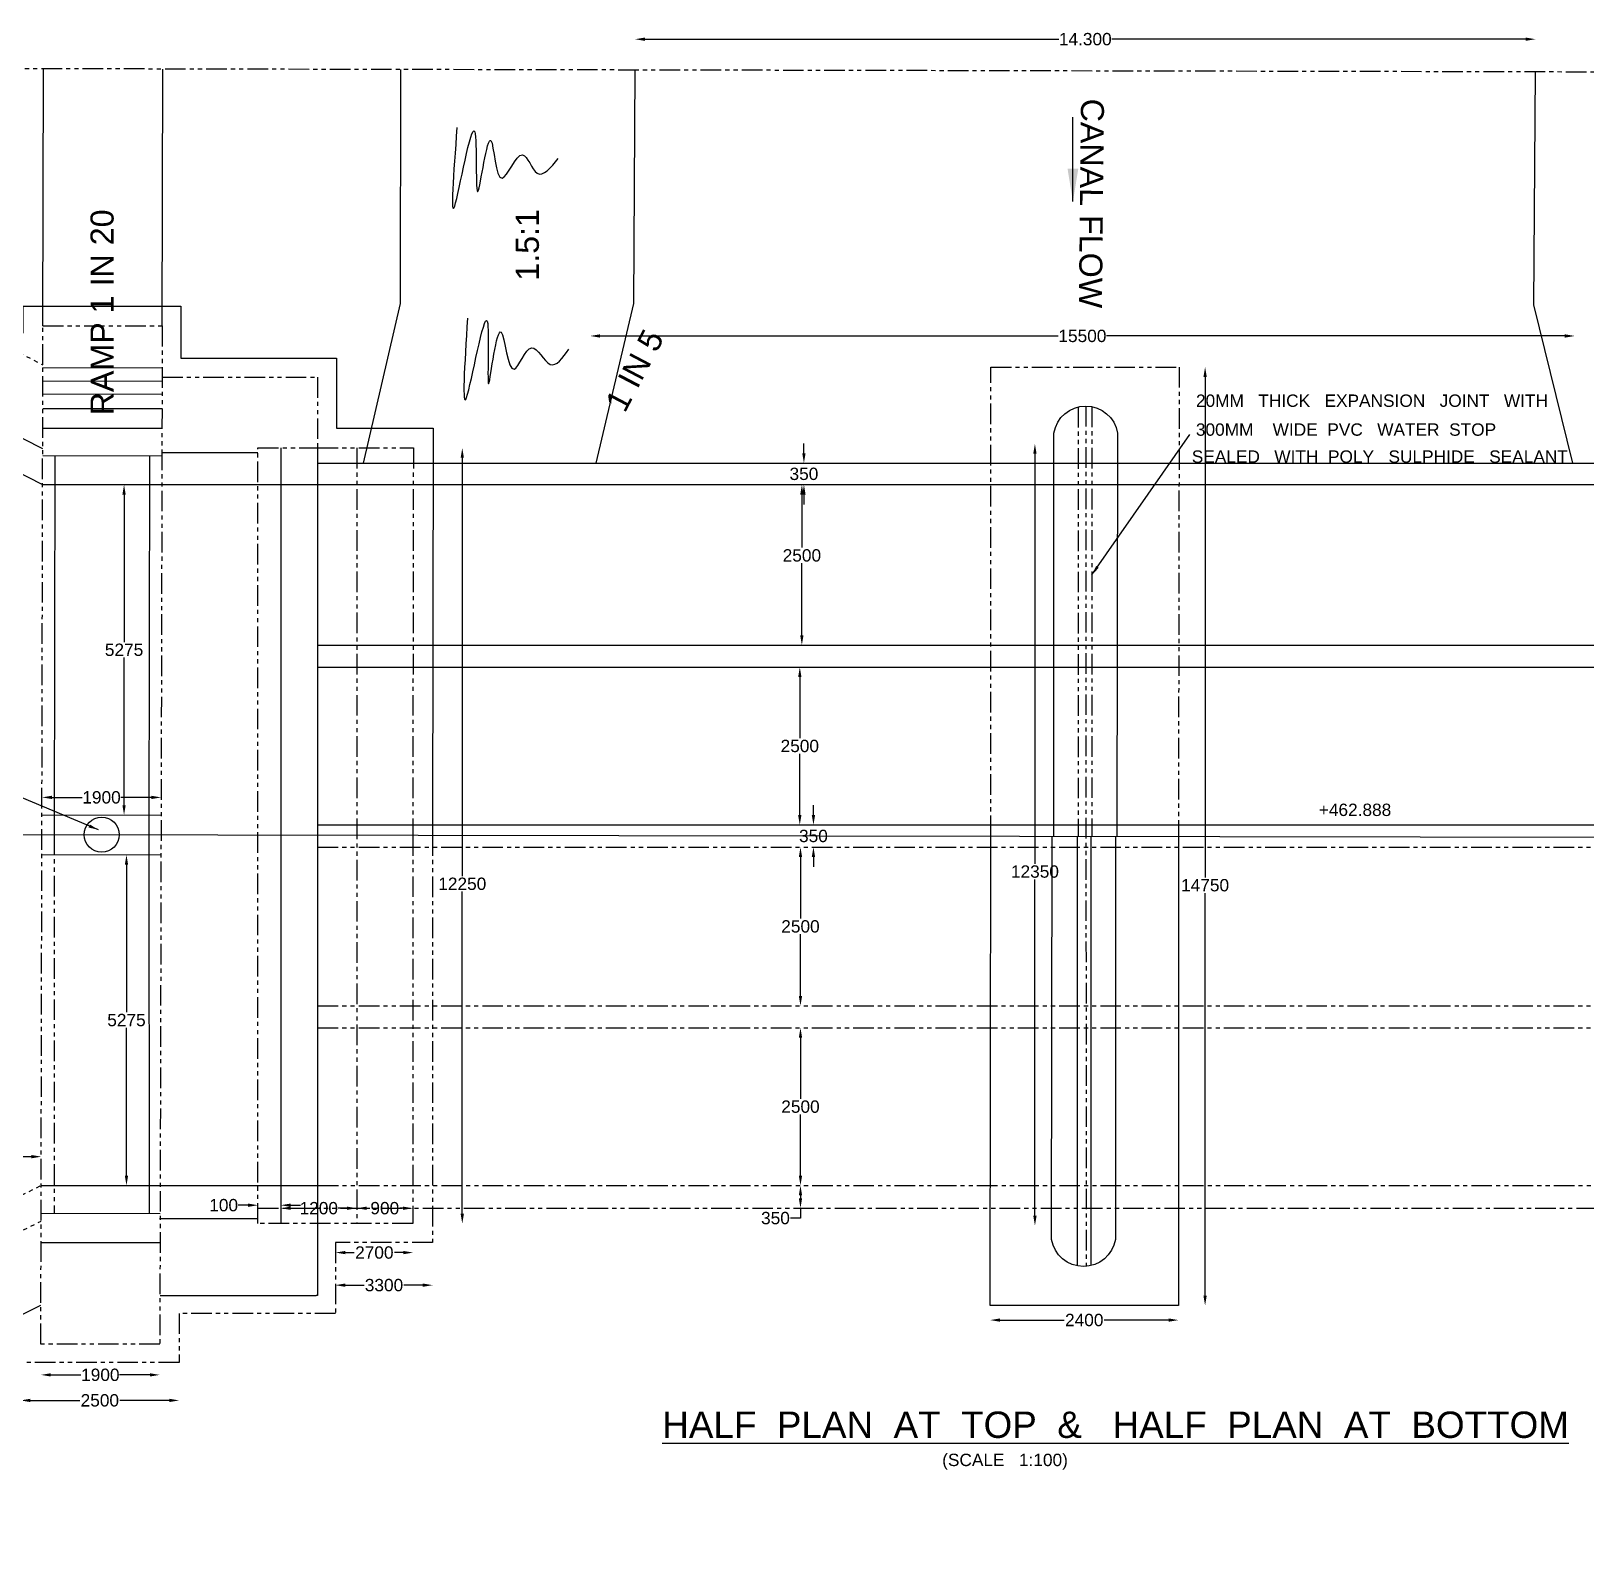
# Model space of a CAD drawing. Header units: inches. Extents: x -10 to 316, y -121 to 110.
# Drawn here: x 67.4 to 161.7, y -42.7 to 49.8 of the extents above; entities that cross this region are included whole.
import ezdxf

# ---------------------------------------------------------------- set-up
doc = ezdxf.new("R2010")
doc.units = ezdxf.units.IN
doc.header["$MEASUREMENT"] = 0
doc.linetypes.add('PHANTOM', pattern=[2.5, 1.25, -0.25, 0.25, -0.25, 0.25, -0.25])
doc.layers.add('TEXT', color=1, linetype='Continuous')
doc.styles.get("Standard").update_dxf_attribs({"font": 'arial.ttf', "height": 0.75})
doc.dimstyles.get("Standard").update_dxf_attribs({"dimtxt": 0.75, "dimasz": 0.6, "dimexe": 0.18, "dimexo": 0.0625, "dimgap": 0.09, "dimtad": 0, "dimtih": 1, "dimtoh": 1, "dimdec": 4, "dimzin": 0, "dimdsep": 46, "dimtxsty": 'Standard', "dimcen": 0.09, "dimse1": 1, "dimse2": 1, "dimadec": 0, "dimazin": 0, "dimtfac": 1, "dimtdec": 4, "dimtofl": 0, "dimtmove": 0, "dimatfit": 3, "dimfxl": 1, "dimtolj": 1, "dimtzin": 0, "dimarcsym": 0})

# ---------------------------------------------------------------- blocks, each defined once
blk = doc.blocks.new('*D45')
at = {"color": 0, "lineweight": -2, "transparency": 16777216}
for p, q in [((53.083, -18.527), (59.017, -18.527)), ((67.398, -18.527), (61.464, -18.527))]:
    blk.add_line(p, q, dxfattribs=at)
at = {"color": 0, "transparency": 16777216}
for points in [[(53.083, -18.427), (53.083, -18.627), (52.483, -18.527)], [(67.398, -18.427), (67.398, -18.627), (67.998, -18.527)]]:
    blk.add_solid(points, dxfattribs=at)
at = {"layer": 'Defpoints', "color": 0, "transparency": 16777216}
for p in [(52.483, -18.35), (67.998, -18.381), (67.998, -18.527)]:
    blk.add_point(p, dxfattribs=at)
at = {"color": 0, "transparency": 16777216, "insert": (60.241, -18.527), "char_height": 0.75, "attachment_point": 5}
blk.add_mtext('\\A1;4950', dxfattribs=at)
blk = doc.blocks.new('*D46')
at = {"color": 0, "lineweight": -2, "transparency": 16777216}
for p, q in [((73.17, -0.801), (73.17, -9.766)), ((73.17, -19.677), (73.17, -10.712))]:
    blk.add_line(p, q, dxfattribs=at)
at = {"color": 0, "transparency": 16777216}
for points in [[(73.07, -0.801), (73.27, -0.801), (73.17, -0.201)], [(73.07, -19.677), (73.27, -19.677), (73.17, -20.277)]]:
    blk.add_solid(points, dxfattribs=at)
at = {"layer": 'Defpoints', "color": 0, "transparency": 16777216}
for p in [(73.17, -0.201), (73.17, -20.277), (73.17, -20.277)]:
    blk.add_point(p, dxfattribs=at)
at = {"color": 0, "transparency": 16777216, "insert": (73.17, -10.239), "char_height": 0.75, "attachment_point": 5}
blk.add_mtext('\\A1;5275', dxfattribs=at)
blk = doc.blocks.new('*D47')
at = {"color": 0, "lineweight": -2, "transparency": 16777216}
for p, q in [((68.643, 3.276), (70.484, 3.276)), ((74.672, 3.276), (72.831, 3.276))]:
    blk.add_line(p, q, dxfattribs=at)
at = {"color": 0, "transparency": 16777216}
for points in [[(68.643, 3.376), (68.643, 3.176), (68.043, 3.276)], [(74.672, 3.376), (74.672, 3.176), (75.272, 3.276)]]:
    blk.add_solid(points, dxfattribs=at)
at = {"layer": 'Defpoints', "color": 0, "transparency": 16777216}
for p in [(68.043, 3.294), (75.272, 3.276), (75.272, 3.276)]:
    blk.add_point(p, dxfattribs=at)
at = {"color": 0, "transparency": 16777216, "insert": (71.657, 3.276), "char_height": 0.75, "attachment_point": 5}
blk.add_mtext('\\A1;1900', dxfattribs=at)
blk = doc.blocks.new('*D48')
at = {"color": 0, "lineweight": -2, "transparency": 16777216}
for p, q in [((73.024, 21.659), (73.024, 12.704)), ((73.024, 2.804), (73.024, 11.758))]:
    blk.add_line(p, q, dxfattribs=at)
at = {"color": 0, "transparency": 16777216}
for points in [[(72.924, 21.659), (73.124, 21.659), (73.024, 22.259)], [(72.924, 2.804), (73.124, 2.804), (73.024, 2.204)]]:
    blk.add_solid(points, dxfattribs=at)
at = {"layer": 'Defpoints', "color": 0, "transparency": 16777216}
for p in [(73.263, 22.259), (73.024, 2.204), (73.215, 2.204)]:
    blk.add_point(p, dxfattribs=at)
at = {"color": 0, "transparency": 16777216, "insert": (73.024, 12.231), "char_height": 0.75, "attachment_point": 5}
blk.add_mtext('\\A1;5275', dxfattribs=at)
blk = doc.blocks.new('*D57')
at = {"color": 0, "lineweight": -2, "transparency": 16777216}
for p, q in [((68.575, -31.77), (70.411, -31.77)), ((74.593, -31.77), (72.757, -31.77))]:
    blk.add_line(p, q, dxfattribs=at)
at = {"color": 0, "transparency": 16777216}
for points in [[(68.575, -31.67), (68.575, -31.87), (67.975, -31.77)], [(74.593, -31.67), (74.593, -31.87), (75.193, -31.77)]]:
    blk.add_solid(points, dxfattribs=at)
at = {"layer": 'Defpoints', "color": 0, "transparency": 16777216}
for p in [(67.975, -29.903), (75.193, -29.92), (75.193, -31.77)]:
    blk.add_point(p, dxfattribs=at)
at = {"color": 0, "transparency": 16777216, "insert": (71.584, -31.77), "char_height": 0.75, "attachment_point": 5}
blk.add_mtext('\\A1;1900', dxfattribs=at)
blk = doc.blocks.new('*D58')
at = {"color": 0, "lineweight": -2, "transparency": 16777216}
for p, q in [((67.342, -33.319), (70.339, -33.319)), ((75.766, -33.319), (72.769, -33.319))]:
    blk.add_line(p, q, dxfattribs=at)
at = {"color": 0, "transparency": 16777216}
for points in [[(67.342, -33.219), (67.342, -33.419), (66.742, -33.319)], [(75.766, -33.219), (75.766, -33.419), (76.366, -33.319)]]:
    blk.add_solid(points, dxfattribs=at)
at = {"layer": 'Defpoints', "color": 0, "transparency": 16777216}
for p in [(66.742, -31.019), (76.366, -31.019), (76.366, -33.319)]:
    blk.add_point(p, dxfattribs=at)
at = {"color": 0, "transparency": 16777216, "insert": (71.554, -33.319), "char_height": 0.75, "attachment_point": 5}
blk.add_mtext('\\A1;2500', dxfattribs=at)
blk = doc.blocks.new('*D59')
at = {"color": 0, "lineweight": -2, "transparency": 16777216}
for p, q in [((80.549, -21.473), (79.949, -21.473)), ((83.129, -21.473), (83.729, -21.473))]:
    blk.add_line(p, q, dxfattribs=at)
at = {"color": 0, "transparency": 16777216}
for points in [[(80.549, -21.373), (80.549, -21.573), (81.149, -21.473)], [(83.129, -21.373), (83.129, -21.573), (82.529, -21.473)]]:
    blk.add_solid(points, dxfattribs=at)
at = {"layer": 'Defpoints', "color": 0, "transparency": 16777216}
for p in [(81.149, -21.657), (82.529, -21.473), (82.529, -21.657)]:
    blk.add_point(p, dxfattribs=at)
at = {"color": 0, "transparency": 16777216, "insert": (79.067, -21.473), "char_height": 0.75, "attachment_point": 5}
blk.add_mtext('\\A1;100', dxfattribs=at)
blk = doc.blocks.new('*D60')
at = {"color": 0, "lineweight": -2, "transparency": 16777216}
for p, q in [((83.129, -21.657), (83.665, -21.657)), ((86.549, -21.657), (86.012, -21.657))]:
    blk.add_line(p, q, dxfattribs=at)
at = {"color": 0, "transparency": 16777216}
for points in [[(83.129, -21.557), (83.129, -21.757), (82.529, -21.657)], [(86.549, -21.557), (86.549, -21.757), (87.149, -21.657)]]:
    blk.add_solid(points, dxfattribs=at)
at = {"layer": 'Defpoints', "color": 0, "transparency": 16777216}
for p in [(82.529, -21.657), (87.149, -21.657), (87.149, -21.657)]:
    blk.add_point(p, dxfattribs=at)
at = {"color": 0, "transparency": 16777216, "insert": (84.839, -21.657), "char_height": 0.75, "attachment_point": 5}
blk.add_mtext('\\A1;1200', dxfattribs=at)
blk = doc.blocks.new('*D61')
at = {"color": 0, "lineweight": -2, "transparency": 16777216}
for p, q in [((87.749, -21.657), (87.928, -21.657)), ((89.941, -21.657), (89.762, -21.657))]:
    blk.add_line(p, q, dxfattribs=at)
at = {"color": 0, "transparency": 16777216}
for points in [[(87.749, -21.557), (87.749, -21.757), (87.149, -21.657)], [(89.941, -21.557), (89.941, -21.757), (90.541, -21.657)]]:
    blk.add_solid(points, dxfattribs=at)
at = {"layer": 'Defpoints', "color": 0, "transparency": 16777216}
for p in [(90.541, -21.657), (90.541, -21.657), (87.149, -21.837)]:
    blk.add_point(p, dxfattribs=at)
at = {"color": 0, "transparency": 16777216, "insert": (88.845, -21.657), "char_height": 0.75, "attachment_point": 5}
blk.add_mtext('\\A1;900', dxfattribs=at)
blk = doc.blocks.new('*D62')
at = {"color": 0, "lineweight": -2, "transparency": 16777216}
for p, q in [((86.448, -24.348), (86.995, -24.348)), ((89.971, -24.348), (89.425, -24.348))]:
    blk.add_line(p, q, dxfattribs=at)
at = {"color": 0, "transparency": 16777216}
for points in [[(86.448, -24.248), (86.448, -24.448), (85.848, -24.348)], [(89.971, -24.248), (89.971, -24.448), (90.571, -24.348)]]:
    blk.add_solid(points, dxfattribs=at)
at = {"layer": 'Defpoints', "color": 0, "transparency": 16777216}
for p in [(85.848, -24.281), (90.571, -23.737), (90.571, -24.348)]:
    blk.add_point(p, dxfattribs=at)
at = {"color": 0, "transparency": 16777216, "insert": (88.21, -24.348), "char_height": 0.75, "attachment_point": 5}
blk.add_mtext('\\A1;2700', dxfattribs=at)
blk = doc.blocks.new('*D63')
at = {"color": 0, "lineweight": -2, "transparency": 16777216}
for p, q in [((86.448, -26.325), (87.589, -26.325)), ((91.146, -26.325), (90.006, -26.325))]:
    blk.add_line(p, q, dxfattribs=at)
at = {"color": 0, "transparency": 16777216}
for points in [[(86.448, -26.225), (86.448, -26.425), (85.848, -26.325)], [(91.146, -26.225), (91.146, -26.425), (91.746, -26.325)]]:
    blk.add_solid(points, dxfattribs=at)
at = {"layer": 'Defpoints', "color": 0, "transparency": 16777216}
for p in [(91.746, -23.737), (85.848, -26.28), (91.746, -26.325)]:
    blk.add_point(p, dxfattribs=at)
at = {"color": 0, "transparency": 16777216, "insert": (88.797, -26.325), "char_height": 0.75, "attachment_point": 5}
blk.add_mtext('\\A1;3300', dxfattribs=at)
blk = doc.blocks.new('*D64')
at = {"color": 0, "lineweight": -2, "transparency": 16777216}
for p, q in [((93.547, 23.888), (93.547, -1.497)), ((93.547, -21.992), (93.547, -2.443))]:
    blk.add_line(p, q, dxfattribs=at)
at = {"color": 0, "transparency": 16777216}
for points in [[(93.447, 23.888), (93.647, 23.888), (93.547, 24.488)], [(93.447, -21.992), (93.647, -21.992), (93.547, -22.592)]]:
    blk.add_solid(points, dxfattribs=at)
at = {"layer": 'Defpoints', "color": 0, "transparency": 16777216}
for p in [(90.526, 24.488), (90.526, -22.592), (93.547, -22.592)]:
    blk.add_point(p, dxfattribs=at)
at = {"color": 0, "transparency": 16777216, "insert": (93.547, -1.97), "char_height": 0.75, "attachment_point": 5}
blk.add_mtext('\\A1;12250', dxfattribs=at)
blk = doc.blocks.new('*D65')
at = {"color": 0, "lineweight": -2, "transparency": 16777216}
for p, q in [((114.278, 24.156), (114.278, 24.756)), ((114.278, 21.659), (114.278, 21.059))]:
    blk.add_line(p, q, dxfattribs=at)
at = {"color": 0, "transparency": 16777216}
for points in [[(114.178, 24.156), (114.378, 24.156), (114.278, 23.556)], [(114.178, 21.659), (114.378, 21.659), (114.278, 22.259)]]:
    blk.add_solid(points, dxfattribs=at)
at = {"layer": 'Defpoints', "color": 0, "transparency": 16777216}
for p in [(114.278, 23.556), (114.278, 22.259), (114.278, 22.259)]:
    blk.add_point(p, dxfattribs=at)
at = {"color": 0, "transparency": 16777216, "insert": (114.278, 22.908), "char_height": 0.75, "attachment_point": 5}
blk.add_mtext('\\A1;350', dxfattribs=at)
blk = doc.blocks.new('*D66')
at = {"color": 0, "lineweight": -2, "transparency": 16777216}
for p, q in [((114.154, 21.659), (114.154, 18.433)), ((114.154, 13.116), (114.154, 17.487))]:
    blk.add_line(p, q, dxfattribs=at)
at = {"color": 0, "transparency": 16777216}
for points in [[(114.054, 21.659), (114.254, 21.659), (114.154, 22.259)], [(114.054, 13.116), (114.254, 13.116), (114.154, 12.516)]]:
    blk.add_solid(points, dxfattribs=at)
at = {"layer": 'Defpoints', "color": 0, "transparency": 16777216}
for p in [(117.76, 22.259), (114.154, 12.516), (117.76, 12.516)]:
    blk.add_point(p, dxfattribs=at)
at = {"color": 0, "transparency": 16777216, "insert": (114.154, 17.96), "char_height": 0.75, "attachment_point": 5}
blk.add_mtext('\\A1;2500', dxfattribs=at)
blk = doc.blocks.new('*D67')
at = {"color": 0, "lineweight": -2, "transparency": 16777216}
for p, q in [((114.027, 10.583), (114.027, 6.867)), ((114.027, 2.206), (114.027, 5.922))]:
    blk.add_line(p, q, dxfattribs=at)
at = {"color": 0, "transparency": 16777216}
for points in [[(113.927, 10.583), (114.127, 10.583), (114.027, 11.183)], [(113.927, 2.206), (114.127, 2.206), (114.027, 1.606)]]:
    blk.add_solid(points, dxfattribs=at)
at = {"layer": 'Defpoints', "color": 0, "transparency": 16777216}
for p in [(114.027, 11.183), (114.027, 1.606), (114.027, 1.606)]:
    blk.add_point(p, dxfattribs=at)
at = {"color": 0, "transparency": 16777216, "insert": (114.027, 6.395), "char_height": 0.75, "attachment_point": 5}
blk.add_mtext('\\A1;2500', dxfattribs=at)
blk = doc.blocks.new('*D68')
at = {"color": 0, "lineweight": -2, "transparency": 16777216}
for p, q in [((114.855, 2.206), (114.855, 2.806)), ((114.855, -0.34), (114.855, -0.94))]:
    blk.add_line(p, q, dxfattribs=at)
at = {"color": 0, "transparency": 16777216}
for points in [[(114.755, 2.206), (114.955, 2.206), (114.855, 1.606)], [(114.755, -0.34), (114.955, -0.34), (114.855, 0.26)]]:
    blk.add_solid(points, dxfattribs=at)
at = {"layer": 'Defpoints', "color": 0, "transparency": 16777216}
for p in [(114.855, 1.606), (114.855, 0.26), (114.855, 0.26)]:
    blk.add_point(p, dxfattribs=at)
at = {"color": 0, "transparency": 16777216, "insert": (114.855, 0.933), "char_height": 0.75, "attachment_point": 5}
blk.add_mtext('\\A1;350', dxfattribs=at)
blk = doc.blocks.new('*D69')
at = {"color": 0, "lineweight": -2, "transparency": 16777216}
for p, q in [((114.068, -0.34), (114.068, -4.082)), ((114.068, -8.77), (114.068, -5.028))]:
    blk.add_line(p, q, dxfattribs=at)
at = {"color": 0, "transparency": 16777216}
for points in [[(113.968, -0.34), (114.168, -0.34), (114.068, 0.26)], [(113.968, -8.77), (114.168, -8.77), (114.068, -9.37)]]:
    blk.add_solid(points, dxfattribs=at)
at = {"layer": 'Defpoints', "color": 0, "transparency": 16777216}
for p in [(114.068, 0.26), (114.068, -9.37), (114.068, -9.37)]:
    blk.add_point(p, dxfattribs=at)
at = {"color": 0, "transparency": 16777216, "insert": (114.068, -4.555), "char_height": 0.75, "attachment_point": 5}
blk.add_mtext('\\A1;2500', dxfattribs=at)
blk = doc.blocks.new('*D70')
at = {"color": 0, "lineweight": -2, "transparency": 16777216}
for p, q in [((114.068, -11.312), (114.068, -15.021)), ((114.068, -19.677), (114.068, -15.967))]:
    blk.add_line(p, q, dxfattribs=at)
at = {"color": 0, "transparency": 16777216}
for points in [[(113.968, -11.312), (114.168, -11.312), (114.068, -10.712)], [(113.968, -19.677), (114.168, -19.677), (114.068, -20.277)]]:
    blk.add_solid(points, dxfattribs=at)
at = {"layer": 'Defpoints', "color": 0, "transparency": 16777216}
for p in [(114.068, -10.712), (114.068, -20.277), (114.068, -20.277)]:
    blk.add_point(p, dxfattribs=at)
at = {"color": 0, "transparency": 16777216, "insert": (114.068, -15.494), "char_height": 0.75, "attachment_point": 5}
blk.add_mtext('\\A1;2500', dxfattribs=at)
blk = doc.blocks.new('*D71')
at = {"color": 0, "lineweight": -2, "transparency": 16777216}
for p, q in [((114.068, -20.877), (114.068, -21.057)), ((114.068, -21.657), (114.068, -22.257)), ((114.068, -22.257), (113.468, -22.257))]:
    blk.add_line(p, q, dxfattribs=at)
at = {"color": 0, "transparency": 16777216}
for points in [[(113.968, -20.877), (114.168, -20.877), (114.068, -20.277)], [(113.968, -21.057), (114.168, -21.057), (114.068, -21.657)]]:
    blk.add_solid(points, dxfattribs=at)
at = {"layer": 'Defpoints', "color": 0, "transparency": 16777216}
for p in [(114.068, -20.277), (114.068, -21.657), (114.068, -21.657)]:
    blk.add_point(p, dxfattribs=at)
at = {"color": 0, "transparency": 16777216, "insert": (112.551, -22.257), "char_height": 0.75, "attachment_point": 5}
blk.add_mtext('\\A1;350', dxfattribs=at)
blk = doc.blocks.new('*D72')
at = {"color": 0, "lineweight": -2, "transparency": 16777216}
for p, q in [((126.171, -28.444), (130.072, -28.444)), ((136.403, -28.444), (132.502, -28.444))]:
    blk.add_line(p, q, dxfattribs=at)
at = {"color": 0, "transparency": 16777216}
for points in [[(126.171, -28.344), (126.171, -28.544), (125.571, -28.444)], [(136.403, -28.344), (136.403, -28.544), (137.003, -28.444)]]:
    blk.add_solid(points, dxfattribs=at)
at = {"layer": 'Defpoints', "color": 0, "transparency": 16777216}
for p in [(125.571, -27.561), (137.003, -27.561), (137.003, -28.444)]:
    blk.add_point(p, dxfattribs=at)
at = {"color": 0, "transparency": 16777216, "insert": (131.287, -28.444), "char_height": 0.75, "attachment_point": 5}
blk.add_mtext('\\A1;2400', dxfattribs=at)
blk = doc.blocks.new('*D73')
at = {"color": 0, "lineweight": -2, "transparency": 16777216}
for p, q in [((128.295, 24.135), (128.295, -0.754)), ((128.295, -22.117), (128.295, -1.701))]:
    blk.add_line(p, q, dxfattribs=at)
at = {"color": 0, "transparency": 16777216}
for points in [[(128.195, 24.135), (128.395, 24.135), (128.295, 24.735)], [(128.195, -22.117), (128.395, -22.117), (128.295, -22.717)]]:
    blk.add_solid(points, dxfattribs=at)
at = {"layer": 'Defpoints', "color": 0, "transparency": 16777216}
for p in [(130.918, 24.735), (128.295, -22.717), (130.873, -22.717)]:
    blk.add_point(p, dxfattribs=at)
at = {"color": 0, "transparency": 16777216, "insert": (128.295, -1.227), "char_height": 0.75, "attachment_point": 5}
blk.add_mtext('\\A1;12350', dxfattribs=at)
blk = doc.blocks.new('*D74')
at = {"color": 0, "lineweight": -2, "transparency": 16777216}
for p, q in [((138.62, 28.797), (138.62, -1.583)), ((138.62, -26.961), (138.62, -2.529))]:
    blk.add_line(p, q, dxfattribs=at)
at = {"color": 0, "transparency": 16777216}
for points in [[(138.52, 28.797), (138.72, 28.797), (138.62, 29.397)], [(138.52, -26.961), (138.72, -26.961), (138.62, -27.561)]]:
    blk.add_solid(points, dxfattribs=at)
at = {"layer": 'Defpoints', "color": 0, "transparency": 16777216}
for p in [(137.049, 29.397), (137.003, -27.561), (138.62, -27.561)]:
    blk.add_point(p, dxfattribs=at)
at = {"color": 0, "transparency": 16777216, "insert": (138.62, -2.056), "char_height": 0.75, "attachment_point": 5}
blk.add_mtext('\\A1;14750', dxfattribs=at)
blk = doc.blocks.new('*D99')
at = {"layer": 'Defpoints', "color": 0, "transparency": 16777216}
for p in [(101.302, 31.326), (161.049, 31.326), (161.049, 31.28)]:
    blk.add_point(p, dxfattribs=at)
at = {"layer": 'TEXT', "color": 0, "lineweight": -2, "transparency": 16777216}
for p, q in [((101.902, 31.28), (129.711, 31.28)), ((160.449, 31.28), (132.641, 31.28))]:
    blk.add_line(p, q, dxfattribs=at)
at = {"layer": 'TEXT', "color": 0, "transparency": 16777216}
for points in [[(101.902, 31.38), (101.902, 31.18), (101.302, 31.28)], [(160.449, 31.38), (160.449, 31.18), (161.049, 31.28)]]:
    blk.add_solid(points, dxfattribs=at)
at = {"layer": 'TEXT', "color": 0, "transparency": 16777216, "insert": (131.176, 31.28), "char_height": 0.75, "attachment_point": 5}
blk.add_mtext('\\A1;15500', dxfattribs=at)
blk = doc.blocks.new('*D107')
at = {"layer": 'Defpoints', "color": 0, "transparency": 16777216}
for p in [(158.669, 49.29), (104.031, 47.419), (158.669, 47.303)]:
    blk.add_point(p, dxfattribs=at)
at = {"layer": 'TEXT', "color": 0, "lineweight": -2, "transparency": 16777216}
for p, q in [((104.631, 49.29), (129.74, 49.29)), ((158.069, 49.29), (132.96, 49.29))]:
    blk.add_line(p, q, dxfattribs=at)
at = {"layer": 'TEXT', "color": 0, "transparency": 16777216}
for points in [[(104.631, 49.39), (104.631, 49.19), (104.031, 49.29)], [(158.069, 49.39), (158.069, 49.19), (158.669, 49.29)]]:
    blk.add_solid(points, dxfattribs=at)
at = {"layer": 'TEXT', "color": 0, "transparency": 16777216, "insert": (131.35, 49.29), "char_height": 0.75, "attachment_point": 5}
blk.add_mtext('\\A1;14.300', dxfattribs=at)

msp = doc.modelspace()

# ---------------------------------------------------------------- linework, layer by layer
at = {"color": 0, "linetype": 'PHANTOM'}
for points in [[(187.17591, 28.78333), (187.17591, 35.61466), (206.75847, 35.61466), (206.75847, 47.20117), (25.99824, 47.58444)], [(25.85515, -40.30394), (52.45772, -40.30394), (52.55523, 43.66033), (59.14021, 43.66033), (59.14021, 34.22498), (68.09639, 29.52481), (68.09639, 31.88817), (75.33983, 31.88817), (75.19353, -29.90252), (67.97465, -29.90252), (68.09639, 29.52481)], [(125.6167, 0.92689), (125.6167, 29.39655), (137.04868, 29.39655), (137.00268, 0.90851)], [(75.33247, 28.7807), (84.76561, 28.7807), (84.76561, 24.48808), (90.57915, 24.48808), (90.5412, 0.98353)], [(130.91753, 26.97288), (130.91753, 0.91833)], [(131.37848, 27.02784), (131.40276, -25.18574)], [(131.74655, 26.99297), (131.74655, 0.91699)], [(90.5412, 0.98353), (90.5412, -22.59165), (81.14919, -22.59165), (81.14919, 24.48808), (84.76561, 24.48808)], [(87.14892, 24.48808), (87.14892, -22.59165)], [(91.74642, 0.98158), (91.74642, -23.73706), (85.84831, -23.73706), (85.84831, -28.03613), (76.36594, -28.03613), (76.36594, -31.01892), (66.74196, -31.01892), (66.74196, -29.43433), (60.08294, -32.75767), (60.08294, -42.69517), (51.33539, -42.69517), (51.35251, -27.94856)], [(68.7874, 1.01866), (68.78586, -21.95795)], [(84.76561, 0.25994), (177.75948, 0.25994)], [(84.76561, -9.36991), (177.73917, -9.36991)], [(84.76561, -10.71202), (177.73634, -10.71202)], [(52.47207, -27.94986), (67.99437, -20.27676)], [(84.77895, -20.27676), (177.71617, -20.27676)], [(81.14919, -21.65699), (177.71326, -21.65699)], [(54.3706, -41.53284), (54.3706, -29.18139), (67.98994, -22.44244)]]:
    msp.add_lwpolyline(points, dxfattribs=at)
at = {"color": 0}
for points in [[(68.09639, 31.88817), (68.12948, 47.49511)], [(75.33983, 31.88817), (75.37289, 47.47975)], [(87.55265, 23.55634), (89.79074, 33.24304), (89.82087, 47.44912)], [(101.66991, 23.55634), (103.94668, 33.25499), (104.03127, 47.41899)], [(160.93433, 23.55634), (158.5711, 33.1733), (158.66918, 47.30313)], [(51.46734, 29.36951), (51.46734, 44.85169), (60.29275, 44.85169), (60.29275, 34.85644), (66.89424, 31.47769), (66.89424, 33.08459), (76.47235, 33.08459), (76.47235, 29.9359), (85.92193, 29.9359), (85.92193, 25.6925), (91.78632, 25.6925), (91.74642, 0.98158)], [(68.08597, 24.43865), (54.48738, 31.34947), (54.48738, 43.66033)], [(52.5396, 30.20331), (68.0815, 22.25874)], [(68.08854, 29.35665), (75.32512, 29.33951)], [(68.08854, 28.55592), (75.32512, 28.53879)], [(68.08854, 27.76262), (75.32512, 27.74548)], [(68.08854, 26.88775), (75.32512, 26.87062)], [(68.08854, 25.69408), (75.32512, 25.67695)], [(75.32112, 23.98644), (68.08507, 24.00127)], [(68.8245, 23.99975), (68.7874, 1.01866)], [(74.57322, 23.98798), (74.53611, 1.00937)], [(75.32163, 24.20256), (81.14919, 24.20256)], [(82.52855, 24.48808), (82.52855, -22.59165)], [(84.76561, 24.48808), (84.76561, -22.59165)], [(84.76561, 23.55634), (177.8086, 23.55634)], [(68.0815, 22.25874), (177.80586, 22.25874)], [(84.76561, 12.51591), (177.78532, 12.51591)], [(84.76561, 11.18313), (177.78251, 11.18313)], [(42.22524, 1.06155), (261.09216, 0.70814), (261.09216, 2.4769)], [(68.04045, 2.21615), (75.26953, 2.19904)], [(74.53611, 1.00937), (74.54054, -21.97158)], [(84.76561, 1.60597), (177.76231, 1.60597)], [(137.00268, 0.90851), (137.00268, -27.56116), (125.5707, -27.56116), (125.6167, 0.92689)], [(130.87283, -25.15757), (130.87283, 0.91841)], [(131.70185, -25.13748), (131.70185, 0.91707)], [(68.03552, -0.18885), (75.26384, -0.20597)], [(67.99437, -20.27676), (84.77895, -20.27676)], [(67.99093, -21.95607), (75.2123, -21.97317)], [(67.98727, -23.74333), (75.20812, -23.73939)], [(52.45772, -40.30394), (52.45772, -41.53284), (58.99737, -41.53284), (58.99737, -32.05058), (67.97948, -27.54467)]]:
    msp.add_lwpolyline(points, dxfattribs=at)
for points in [[(129.44437, 0.92071), (129.44437, 25.38724, -0.84824651), (133.31258, 25.38724), (133.27306, 0.91453)], [(133.175, 0.91469), (133.175, -23.55184, -0.84824651), (129.3068, -23.55184), (129.34631, 0.92087)]]:
    msp.add_lwpolyline(points, format="xyb", dxfattribs=at)
msp.add_circle((71.6709, 1.014), 1.06131, dxfattribs=at)
for points in [[(93.22279, 43.93906), (93.08621, 39.16182), (94.30026, 43.66607), (94.49754, 40.05661), (95.28668, 43.13527), (95.95885, 40.85176), (97.20088, 42.27031), (98.09326, 41.15946), (99.37453, 42.05768)], [(93.8663, 32.35429), (93.80436, 27.5466), (95.06384, 32.16858), (95.15675, 28.39259), (95.91037, 31.5083), (96.69496, 29.25921), (97.75829, 30.55914), (98.87323, 29.5584), (100.01915, 30.47661)]]:
    msp.add_spline(points, degree=3, dxfattribs=at)
at = {"layer": 'TEXT', "color": 0}
for points in [[(75.17865, -22.28581), (81.08865, -22.28581)], [(84.76561, -22.59165), (84.76561, -26.96079), (84.68862, -26.96079)], [(75.22285, -26.96079), (84.68862, -26.96079)]]:
    msp.add_lwpolyline(points, dxfattribs=at)

# ---------------------------------------------------------------- texts
for s, rotation, p in [('CANAL FLOW', 269.4186161, (131.08929, 45.68827)), ('RAMP 1 IN 20', 90, (72.38934, 26.46178)), ('1.5:1', 90, (98.19432, 34.63518)), ('1 IN 5', 62.2872029, (103.40527, 26.55373))]:
    msp.add_text(s, height=1.4, rotation=rotation, dxfattribs=at).set_placement(p)
for s, height, p in [('20MM   THICK   EXPANSION   JOINT   WITH', 0.75, (138.06713, 26.97803)), ('300MM    WIDE  PVC   WATER  STOP', 0.75, (138.06194, 25.22474)), ('SEALED   WITH  POLY   SULPHIDE   SEALANT', 0.75, (137.81314, 23.5845)), ('+462.888', 0.75, (145.518, 2.14789)), ('%%UHALF  PLAN  AT  TOP  &   HALF  PLAN  AT  BOTTOM', 1.6, (105.683, -35.59521)), ('(SCALE   1:100)', 0.75, (122.66727, -37.30453))]:
    msp.add_text(s, height=height, dxfattribs=at).set_placement(p)

# ---------------------------------------------------------------- dimensions: what is measured, and where the dimension line sits
at = {"color": 0}
for base, p1, p2, text, picture, middle in [((138.61966, -27.56116), (137.04868, 29.39655), (137.00268, -27.56116), '14750', '*D74', (138.61966, -2.05593)), ((128.29518, -22.71661), (130.91753, 24.735), (130.87283, -22.71661), '12350', '*D73', (128.29518, -1.22732)), ((93.5469, -22.59165), (90.52591, 24.48808), (90.52591, -22.59165), '12250', '*D64', (93.5469, -1.96992)), ((114.15363, 12.51591), (117.76012, 22.25874), (117.76012, 12.51591), '2500', '*D66', (114.15363, 17.95969))]:
    dim = msp.add_linear_dim(base=base, p1=p1, p2=p2, angle=90, text=text, dimstyle='Standard', dxfattribs=at)
    dim.commit()
    dim.dimension.update_dxf_attribs({"geometry": picture, "text_midpoint": middle, "dimtype": 160})
for base, p1, p2, text, picture, middle in [((114.27764, 22.25874), (114.27764, 23.55634), (114.27764, 22.25874), '350', '*D65', (114.27764, 22.90754)), ((73.02434, 2.2039), (73.26286, 22.25874), (73.21537, 2.2039), '5275', '*D48', (73.02434, 12.23132)), ((114.02714, 1.60597), (114.02714, 11.18313), (114.02714, 1.60597), '2500', '*D67', (114.02714, 6.39455)), ((114.85518, 0.25994), (114.85518, 1.60597), (114.85518, 0.25994), '350', '*D68', (114.85518, 0.93296)), ((114.06755, -9.36991), (114.06755, 0.25994), (114.06755, -9.36991), '2500', '*D69', (114.06755, -4.55498)), ((73.1698, -20.27676), (73.1698, -0.20101), (73.1698, -20.27676), '5275', '*D46', (73.1698, -10.23889)), ((114.06755, -20.27676), (114.06755, -10.71202), (114.06755, -20.27676), '2500', '*D70', (114.06755, -15.49439)), ((114.06755, -21.65699), (114.06755, -20.27676), (114.06755, -21.65699), '350', '*D71', (112.55056, -22.25699))]:
    dim = msp.add_linear_dim(base=base, p1=p1, p2=p2, angle=90, text=text, dimstyle='Standard', dxfattribs=at)
    dim.commit()
    dim.dimension.update_dxf_attribs({"geometry": picture, "text_midpoint": middle})
for base, p1, p2, text, picture, middle in [((75.27209, 3.27643), (68.04265, 3.29354), (75.27209, 3.27643), '1900', '*D47', (71.65737, 3.27643)), ((67.99825, -18.52668), (52.48322, -18.34963), (67.99825, -18.38142), '4950', '*D45', (60.24074, -18.52668)), ((87.14892, -21.65699), (82.52855, -21.65699), (87.14892, -21.65699), '1200', '*D60', (84.83874, -21.65699)), ((90.5412, -21.65699), (87.14892, -21.83699), (90.5412, -21.65699), '900', '*D61', (88.84506, -21.65699)), ((90.57088, -24.34804), (85.84831, -24.28065), (90.57088, -23.73706), '2700', '*D62', (88.20959, -24.34804)), ((91.74642, -26.3248), (85.84831, -26.27988), (91.74642, -23.73706), '3300', '*D63', (88.79736, -26.3248)), ((137.00268, -28.44377), (125.5707, -27.56116), (137.00268, -27.56116), '2400', '*D72', (131.28669, -28.44377)), ((75.19349, -31.76961), (67.97465, -29.90252), (75.19349, -29.91961), '1900', '*D57', (71.58407, -31.76961)), ((76.36594, -33.31868), (66.74196, -31.01892), (76.36594, -31.01892), '2500', '*D58', (71.55395, -33.31868))]:
    dim = msp.add_linear_dim(base=base, p1=p1, p2=p2, text=text, dimstyle='Standard', dxfattribs=at)
    dim.commit()
    dim.dimension.update_dxf_attribs({"geometry": picture, "text_midpoint": middle})
dim = msp.add_linear_dim(base=(82.52855, -21.47275), p1=(81.14919, -21.65699), p2=(82.52855, -21.65699), text='100', dimstyle='Standard', dxfattribs=at)
dim.commit()
dim.dimension.update_dxf_attribs({"geometry": '*D59', "text_midpoint": (79.06724, -21.47275), "dimtype": 160})
at = {"layer": 'TEXT', "color": 0}
for base, p1, p2, text, picture, middle in [((158.66918, 49.2904), (104.03127, 47.41899), (158.66918, 47.30313), '14.300', '*D107', (131.35022, 49.2904)), ((161.04941, 31.28014), (101.30245, 31.32622), (161.04941, 31.32622), '15500', '*D99', (131.17593, 31.28014))]:
    dim = msp.add_linear_dim(base=base, p1=p1, p2=p2, text=text, dimstyle='Standard', dxfattribs=at)
    dim.commit()
    dim.dimension.update_dxf_attribs({"geometry": picture, "text_midpoint": middle})

# ---------------------------------------------------------------- leaders
at = {"color": 0}
for points in [[(131.74655, 16.77392), (137.68574, 25.30535)], [(71.46676, 1.30973), (61.44227, 5.50004)]]:
    msp.add_leader(points, dimstyle='Standard', override={"dimgap": 0.09, "dimtad": 0}, dxfattribs=at)
at = {"layer": 'TEXT', "color": 0}
msp.add_leader([(130.60085, 39.441), (130.60085, 44.55919)], dimstyle='Standard', override={"dimasz": 2, "dimgap": 0.09, "dimtad": 0}, dxfattribs=at)

doc.saveas('drawing.dxf')
